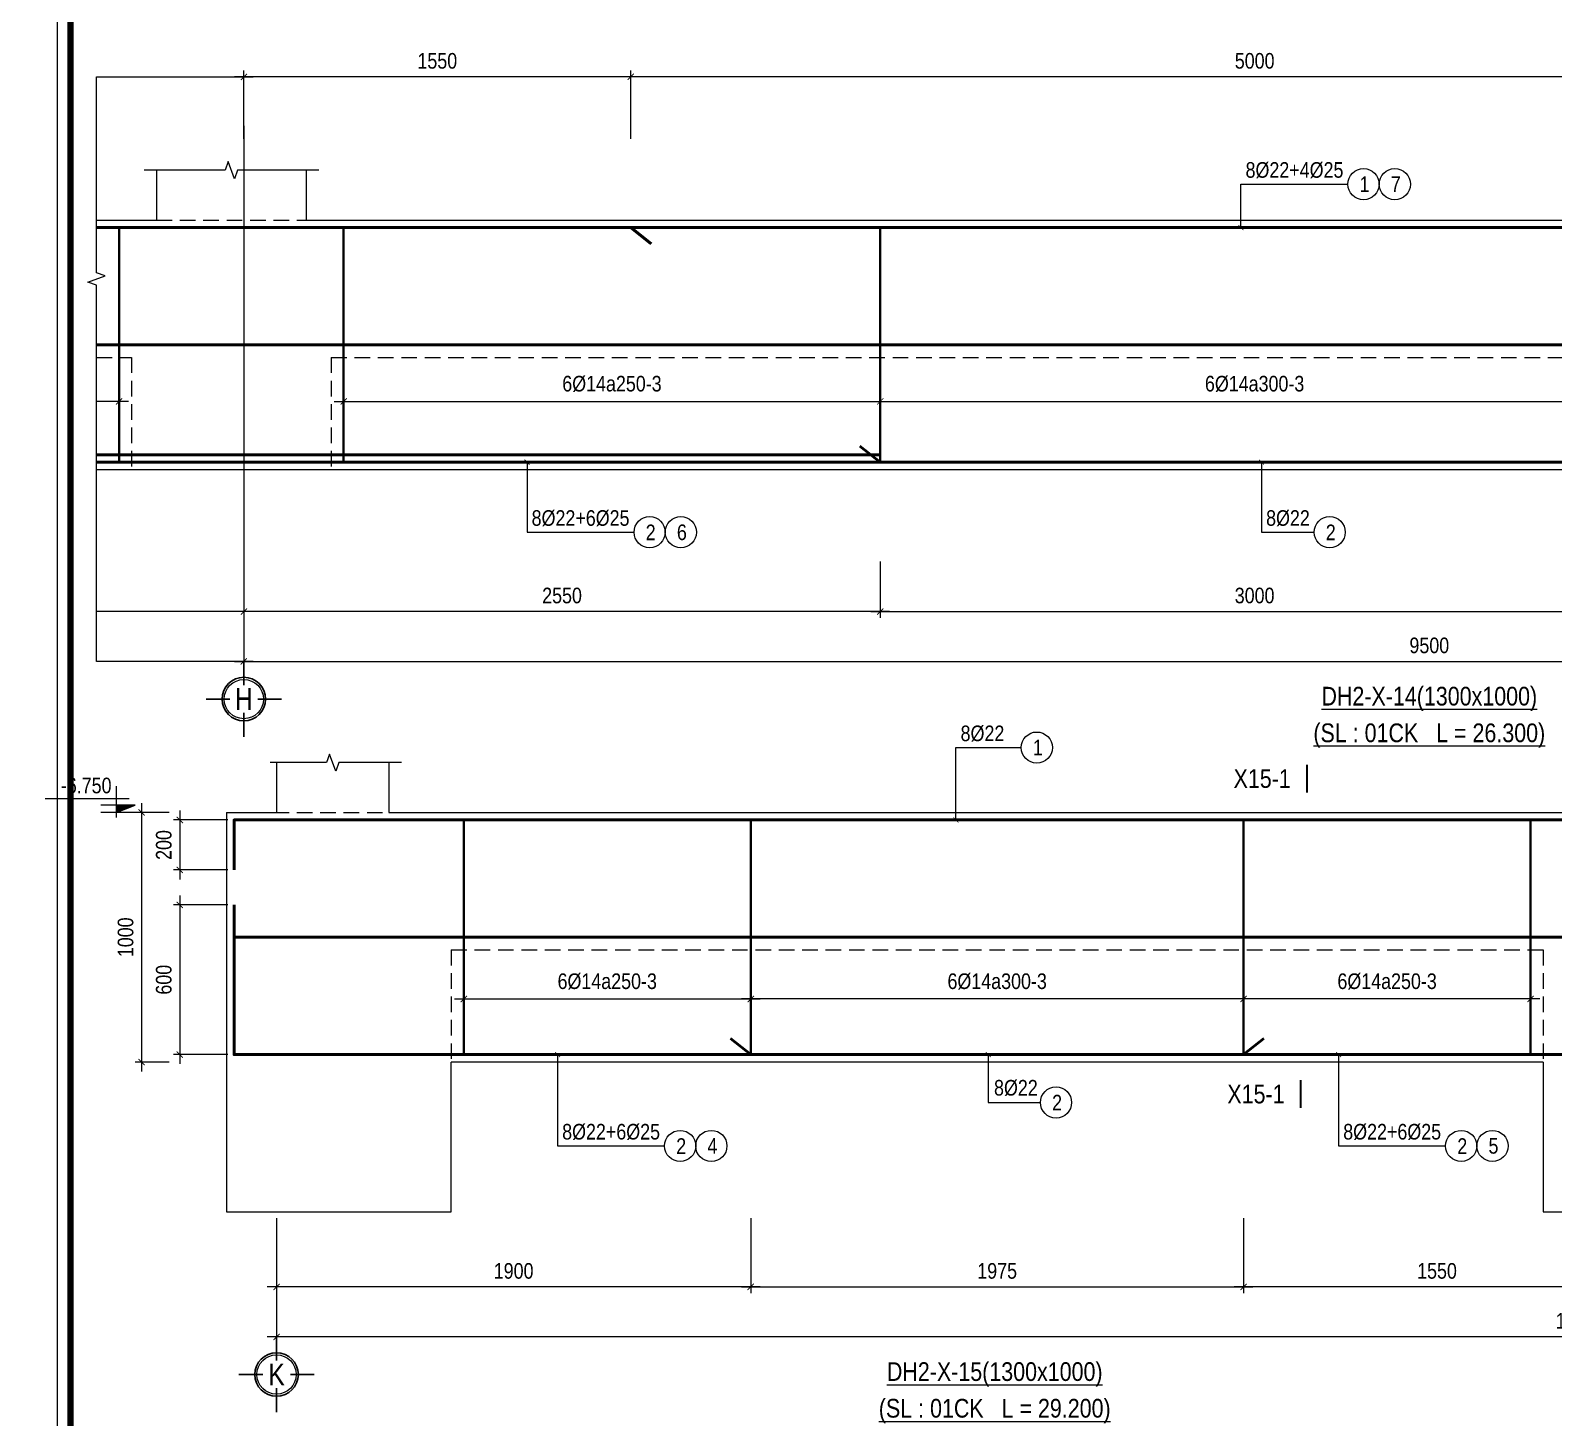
# Model space of a CAD drawing. Header units: millimetres. Extents: x 3014920 to 3563667, y -1638653 to -1356471.
# Drawn here: x 3193301 to 3199404, y -1594875 to -1589317 of the extents above; entities that cross this region are included whole.
import ezdxf
from ezdxf.enums import TextEntityAlignment as Align
from ezdxf.xclip import XClip

# ---------------------------------------------------------------- set-up
doc = ezdxf.new("R2010")
doc.units = ezdxf.units.MM
doc.header["$MEASUREMENT"] = 0
doc.header["$XCLIPFRAME"] = 0
doc.header["$PDMODE"] = 2
for name, pattern in [('6 TANG DIEN HINH 14-15$0$ACAD_ISO10W100', [18, 12, -3, 0, -3]), ('ACAD_ISO04W100', [30, 24, -3, 0, -3]), ('HIDDEN', [0.375, 0.25, -0.125])]:
    doc.linetypes.add(name, pattern=pattern)
doc.layers.get('0').update_dxf_attribs({"lineweight": 9})
doc.layers.get('Defpoints').update_dxf_attribs({"color": 10, "lineweight": 0})
for name, color, linetype, lineweight in [('2', 2, 'Continuous', 20), ('CDAI', 21, 'Continuous', 40), ('CTHEP', 50, 'Continuous', 50), ('DBAO', 90, 'Continuous', 13), ('DGIONG', 130, 'Continuous', 13), ('HATCH', 154, 'Continuous', 9), ('KTH', 154, 'Continuous', 9), ('Net khuat', 8, 'HIDDEN', 13), ('TEXT', 7, 'Continuous', 15), ('TRUC', 251, 'ACAD_ISO04W100', 9)]:
    doc.layers.add(name, color=color, linetype=linetype, lineweight=lineweight)
doc.layers.add('8', color=8, linetype='Continuous')
doc.styles.add('HELVECONDENSE', font='VHELVCN_0.TTF')
doc.styles.add('Star-HelCon', font='VHELVCN_0.TTF')
doc.styles.add('TTP-HelCon', font='VHELVCN_0.TTF')
doc.styles.add('VNI-HELVE-CONDENSE', font='VHELVCN_0.TTF')
doc.dimstyles.new('kc-25', dxfattribs={"dimtxt": 62.5, "dimasz": 20, "dimexe": 20, "dimexo": 50, "dimgap": 25, "dimtad": 3, "dimdec": 0, "dimzin": 0, "dimdsep": 46, "dimtxsty": 'VNI-HELVE-CONDENSE', "dimblk": 'DIM', "dimcen": 2.5, "dimclrd": 256, "dimclre": 154, "dimclrt": 7, "dimaunit": 1, "dimadec": 0, "dimazin": 0, "dimtfac": 1, "dimtdec": 0, "dimtix": 1, "dimtmove": 0, "dimatfit": 3, "dimldrblk": 'DOT', "dimfxl": 1, "dimtolj": 1, "dimtzin": 0, "dimarcsym": 0})
doc.dimstyles.new('TTP-25', dxfattribs={"dimscale": 25, "dimtxt": 2.5, "dimasz": 1, "dimexe": 1, "dimexo": 1, "dimgap": 0.09, "dimtad": 0, "dimdec": 4, "dimrnd": 1, "dimzin": 9, "dimdsep": 46, "dimtxsty": 'TTP-HelCon', "dimblk": 'ARCHTICK', "dimcen": 0.09, "dimdle": 1.5, "dimclrd": 256, "dimclre": 256, "dimclrt": 7, "dimadec": 0, "dimazin": 0, "dimtfac": 1, "dimtdec": 4, "dimtmove": 0, "dimatfit": 3, "dimldrblk": 'ARCHTICK', "dimfxl": 1, "dimtvp": 1, "dimtolj": 1, "dimtzin": 0, "dimarcsym": 0})

# ---------------------------------------------------------------- blocks, each defined once
blk = doc.blocks.new('dau truc')
blk.add_circle((0, 0), 180)
at = {"layer": '8'}
for p, q in [((0, 127), (0, 345)), ((-127, 0), (-345, 0)), ((0, -345), (0, -127)), ((345, 0), (127, 0))]:
    blk.add_line(p, q, dxfattribs=at)
blk.add_circle((0, 0), 200, dxfattribs=at)
at = {"layer": 'TEXT', "style": 'HELVECONDENSE'}
blk.add_attdef('A', text='', height=233, dxfattribs=at).set_placement((0, 0), align=Align.MIDDLE)
blk = doc.blocks.new('_ArchTick')
at = {"color": 0, "linetype": 'ByBlock', "const_width": 0.15}
blk.add_lwpolyline([(-0.5, -0.5), (0.5, 0.5)], dxfattribs=at)
blk = doc.blocks.new('*D892')
at = {"layer": 'Defpoints', "color": 0, "transparency": 16777216}
for p in [(6875, -1170.2), (9725, -1170.2), (6875, -1395.2)]:
    blk.add_point(p, dxfattribs=at)
at = {"layer": 'KTH', "lineweight": -2, "transparency": 16777216}
for p, q in [((6875, -1195.2), (6875, -1420.2)), ((9725, -1195.2), (9725, -1420.2)), ((9762.5, -1395.2), (6837.5, -1395.2))]:
    blk.add_line(p, q, dxfattribs=at)
at = {"layer": 'KTH', "lineweight": -2, "transparency": 16777216, "xscale": 25, "yscale": 25, "zscale": 25, "rotation": 180}
blk.add_blockref('_ArchTick', (6875, -1395.2), dxfattribs=at)
at = {"layer": 'KTH', "lineweight": -2, "transparency": 16777216, "xscale": 25, "yscale": 25, "zscale": 25}
blk.add_blockref('_ArchTick', (9725, -1395.2), dxfattribs=at)
at = {"layer": 'KTH', "color": 7, "transparency": 16777216, "insert": (8300, -1331.4), "char_height": 62.5, "attachment_point": 5, "style": 'TTP-HelCon'}
blk.add_mtext('\\A1;2850', dxfattribs=at)
blk = doc.blocks.new('*D893')
at = {"layer": 'Defpoints', "color": 0, "transparency": 16777216}
for p in [(6875, -376.8), (9225, -376.8), (6875, -553.3)]:
    blk.add_point(p, dxfattribs=at)
at = {"layer": 'KTH', "lineweight": -2, "transparency": 16777216}
for p, q in [((6875, -401.8), (6875, -578.3)), ((9225, -401.8), (9225, -578.3)), ((9262.5, -553.3), (6837.5, -553.3))]:
    blk.add_line(p, q, dxfattribs=at)
at = {"layer": 'KTH', "lineweight": -2, "transparency": 16777216, "xscale": 25, "yscale": 25, "zscale": 25, "rotation": 180}
blk.add_blockref('_ArchTick', (6875, -553.3), dxfattribs=at)
at = {"layer": 'KTH', "lineweight": -2, "transparency": 16777216, "xscale": 25, "yscale": 25, "zscale": 25}
blk.add_blockref('_ArchTick', (9225, -553.3), dxfattribs=at)
at = {"layer": 'KTH', "color": 7, "transparency": 16777216, "insert": (8050, -483.3), "char_height": 62.5, "attachment_point": 5, "style": 'TTP-HelCon'}
blk.add_mtext('\\A1;6Þ14a250-3', dxfattribs=at)
blk = doc.blocks.new('*D894')
at = {"layer": 'Defpoints', "color": 0, "transparency": 16777216}
for p in [(12275, -376.8), (15275, -376.8), (15275, -553.3)]:
    blk.add_point(p, dxfattribs=at)
at = {"layer": 'KTH', "lineweight": -2, "transparency": 16777216}
for p, q in [((12275, -401.8), (12275, -578.3)), ((15275, -401.8), (15275, -578.3)), ((12237.5, -553.3), (15312.5, -553.3))]:
    blk.add_line(p, q, dxfattribs=at)
at = {"layer": 'KTH', "lineweight": -2, "transparency": 16777216, "xscale": 25, "yscale": 25, "zscale": 25, "rotation": 180}
blk.add_blockref('_ArchTick', (12275, -553.3), dxfattribs=at)
at = {"layer": 'KTH', "lineweight": -2, "transparency": 16777216, "xscale": 25, "yscale": 25, "zscale": 25}
blk.add_blockref('_ArchTick', (15275, -553.3), dxfattribs=at)
at = {"layer": 'KTH', "color": 7, "transparency": 16777216, "insert": (13775, -483.3), "char_height": 62.5, "attachment_point": 5, "style": 'TTP-HelCon'}
blk.add_mtext('\\A1;6Þ14a300-3', dxfattribs=at)
blk = doc.blocks.new('*D895')
at = {"layer": 'Defpoints', "color": 0, "transparency": 16777216}
for p in [(10125, -376.8), (12275, -376.8), (12275, -553.3)]:
    blk.add_point(p, dxfattribs=at)
at = {"layer": 'KTH', "lineweight": -2, "transparency": 16777216}
for p, q in [((10125, -401.8), (10125, -578.3)), ((12275, -401.8), (12275, -578.3)), ((10087.5, -553.3), (12312.5, -553.3))]:
    blk.add_line(p, q, dxfattribs=at)
at = {"layer": 'KTH', "lineweight": -2, "transparency": 16777216, "xscale": 25, "yscale": 25, "zscale": 25, "rotation": 180}
blk.add_blockref('_ArchTick', (10125, -553.3), dxfattribs=at)
at = {"layer": 'KTH', "lineweight": -2, "transparency": 16777216, "xscale": 25, "yscale": 25, "zscale": 25}
blk.add_blockref('_ArchTick', (12275, -553.3), dxfattribs=at)
at = {"layer": 'KTH', "color": 7, "transparency": 16777216, "insert": (11200, -483.3), "char_height": 62.5, "attachment_point": 5, "style": 'TTP-HelCon'}
blk.add_mtext('\\A1;6Þ14a250-3', dxfattribs=at)
blk = doc.blocks.new('*D896')
at = {"layer": 'Defpoints', "color": 0, "transparency": 16777216}
for p in [(11275.5, 747.2), (11275.5, 473.2), (16275, 473.2)]:
    blk.add_point(p, dxfattribs=at)
at = {"layer": 'KTH', "lineweight": -2, "transparency": 16777216}
for p, q in [((16312.5, 747.2), (11238, 747.2)), ((11275.5, 498.2), (11275.5, 772.2)), ((16275, 498.2), (16275, 772.2))]:
    blk.add_line(p, q, dxfattribs=at)
at = {"layer": 'KTH', "lineweight": -2, "transparency": 16777216, "xscale": 25, "yscale": 25, "zscale": 25, "rotation": 180}
blk.add_blockref('_ArchTick', (11275.5, 747.2), dxfattribs=at)
at = {"layer": 'KTH', "lineweight": -2, "transparency": 16777216, "xscale": 25, "yscale": 25, "zscale": 25}
blk.add_blockref('_ArchTick', (16275, 747.2), dxfattribs=at)
at = {"layer": 'KTH', "color": 7, "transparency": 16777216, "insert": (13775.2, 811), "char_height": 62.5, "attachment_point": 5, "style": 'TTP-HelCon'}
blk.add_mtext('\\A1;5000', dxfattribs=at)
blk = doc.blocks.new('*D897')
at = {"layer": 'Defpoints', "color": 0, "transparency": 16777216}
for p in [(9725, 747.2), (9725, 473.2), (11275.5, 473.2)]:
    blk.add_point(p, dxfattribs=at)
at = {"layer": 'KTH', "lineweight": -2, "transparency": 16777216}
for p, q in [((11313, 747.2), (9687.5, 747.2)), ((9725, 498.2), (9725, 772.2)), ((11275.5, 498.2), (11275.5, 772.2))]:
    blk.add_line(p, q, dxfattribs=at)
at = {"layer": 'KTH', "lineweight": -2, "transparency": 16777216, "xscale": 25, "yscale": 25, "zscale": 25, "rotation": 180}
blk.add_blockref('_ArchTick', (9725, 747.2), dxfattribs=at)
at = {"layer": 'KTH', "lineweight": -2, "transparency": 16777216, "xscale": 25, "yscale": 25, "zscale": 25}
blk.add_blockref('_ArchTick', (11275.5, 747.2), dxfattribs=at)
at = {"layer": 'KTH', "color": 7, "transparency": 16777216, "insert": (10500.2, 811), "char_height": 62.5, "attachment_point": 5, "style": 'TTP-HelCon'}
blk.add_mtext('\\A1;1550', dxfattribs=at)
blk = doc.blocks.new('*D898')
at = {"layer": 'Defpoints', "color": 0, "transparency": 16777216}
for p in [(12275, -1170.2), (15275, -1170.2), (15275, -1395.2)]:
    blk.add_point(p, dxfattribs=at)
at = {"layer": 'KTH', "lineweight": -2, "transparency": 16777216}
for p, q in [((12275, -1195.2), (12275, -1420.2)), ((15275, -1195.2), (15275, -1420.2)), ((12237.5, -1395.2), (15312.5, -1395.2))]:
    blk.add_line(p, q, dxfattribs=at)
at = {"layer": 'KTH', "lineweight": -2, "transparency": 16777216, "xscale": 25, "yscale": 25, "zscale": 25, "rotation": 180}
blk.add_blockref('_ArchTick', (12275, -1395.2), dxfattribs=at)
at = {"layer": 'KTH', "lineweight": -2, "transparency": 16777216, "xscale": 25, "yscale": 25, "zscale": 25}
blk.add_blockref('_ArchTick', (15275, -1395.2), dxfattribs=at)
at = {"layer": 'KTH', "color": 7, "transparency": 16777216, "insert": (13775, -1331.4), "char_height": 62.5, "attachment_point": 5, "style": 'TTP-HelCon'}
blk.add_mtext('\\A1;3000', dxfattribs=at)
blk = doc.blocks.new('*D899')
at = {"layer": 'Defpoints', "color": 0, "transparency": 16777216}
for p in [(9725, -1170.2), (12275, -1170.2), (9725, -1395.2)]:
    blk.add_point(p, dxfattribs=at)
at = {"layer": 'KTH', "lineweight": -2, "transparency": 16777216}
for p, q in [((9725, -1195.2), (9725, -1420.2)), ((12275, -1195.2), (12275, -1420.2)), ((12312.5, -1395.2), (9687.5, -1395.2))]:
    blk.add_line(p, q, dxfattribs=at)
at = {"layer": 'KTH', "lineweight": -2, "transparency": 16777216, "xscale": 25, "yscale": 25, "zscale": 25, "rotation": 180}
blk.add_blockref('_ArchTick', (9725, -1395.2), dxfattribs=at)
at = {"layer": 'KTH', "lineweight": -2, "transparency": 16777216, "xscale": 25, "yscale": 25, "zscale": 25}
blk.add_blockref('_ArchTick', (12275, -1395.2), dxfattribs=at)
at = {"layer": 'KTH', "color": 7, "transparency": 16777216, "insert": (11000, -1331.4), "char_height": 62.5, "attachment_point": 5, "style": 'TTP-HelCon'}
blk.add_mtext('\\A1;2550', dxfattribs=at)
blk = doc.blocks.new('*D902')
at = {"layer": 'Defpoints', "color": 0, "transparency": 16777216}
for p in [(9725, 747.2), (7875, 473.2), (9725, 473.2)]:
    blk.add_point(p, dxfattribs=at)
at = {"layer": 'KTH', "lineweight": -2, "transparency": 16777216}
for p, q in [((7837.5, 747.2), (9762.5, 747.2)), ((7875, 498.2), (7875, 772.2)), ((9725, 498.2), (9725, 772.2))]:
    blk.add_line(p, q, dxfattribs=at)
at = {"layer": 'KTH', "lineweight": -2, "transparency": 16777216, "xscale": 25, "yscale": 25, "zscale": 25, "rotation": 180}
blk.add_blockref('_ArchTick', (7875, 747.2), dxfattribs=at)
at = {"layer": 'KTH', "lineweight": -2, "transparency": 16777216, "xscale": 25, "yscale": 25, "zscale": 25}
blk.add_blockref('_ArchTick', (9725, 747.2), dxfattribs=at)
at = {"layer": 'KTH', "color": 7, "transparency": 16777216, "insert": (8800, 811), "char_height": 62.5, "attachment_point": 5, "style": 'TTP-HelCon'}
blk.add_mtext('\\A1;1850', dxfattribs=at)
blk = doc.blocks.new('DIM')
h = blk.add_hatch(color=1)
h.paths.add_polyline_path([(0.49, 0.29, 1), (0.29, 0.49), (-0.19, 0), (0.19, 0)])
h.paths.add_polyline_path([(0.19, 0), (-0.19, 0), (-0.49, -0.29, 1), (-0.29, -0.49)])
at = {"color": 9}
for p, q in [((-0.19, 0), (-1.5, 0)), ((0.19, 0), (1.5, 0))]:
    blk.add_line(p, q, dxfattribs=at)
at = {"color": 1}
for p, q in [((-0.49, -0.29), (0.29, 0.49)), ((-0.29, -0.49), (0.49, 0.29)), ((-0.19, 0), (0.19, 0))]:
    blk.add_line(p, q, dxfattribs=at)
blk.add_arc((-0.39, -0.39), 0.138, 135, 315, dxfattribs=at)
blk = doc.blocks.new('*D903')
at = {"layer": 'Defpoints', "color": 0, "transparency": 16777216}
for p in [(9725, -1170.2), (3225, -1395.2), (3225, -1595.2)]:
    blk.add_point(p, dxfattribs=at)
at = {"layer": 'KTH', "lineweight": -2, "transparency": 16777216}
for p, q in [((9725, -1195.2), (9725, -1620.2)), ((3225, -1420.2), (3225, -1620.2)), ((9762.5, -1595.2), (3187.5, -1595.2))]:
    blk.add_line(p, q, dxfattribs=at)
at = {"layer": 'KTH', "lineweight": -2, "transparency": 16777216, "xscale": 25, "yscale": 25, "zscale": 25, "rotation": 180}
blk.add_blockref('_ArchTick', (3225, -1595.2), dxfattribs=at)
at = {"layer": 'KTH', "lineweight": -2, "transparency": 16777216, "xscale": 25, "yscale": 25, "zscale": 25}
blk.add_blockref('_ArchTick', (9725, -1595.2), dxfattribs=at)
at = {"layer": 'KTH', "color": 7, "transparency": 16777216, "insert": (6475, -1531.3), "char_height": 62.5, "attachment_point": 5, "style": 'TTP-HelCon'}
blk.add_mtext('\\A1;6500', dxfattribs=at)
blk = doc.blocks.new('*D904')
at = {"layer": 'Defpoints', "color": 0, "transparency": 16777216}
for p in [(9725, -1170.2), (19225, -1170.2), (19225, -1595.2)]:
    blk.add_point(p, dxfattribs=at)
at = {"layer": 'KTH', "lineweight": -2, "transparency": 16777216}
for p, q in [((9725, -1195.2), (9725, -1620.2)), ((19225, -1195.2), (19225, -1620.2)), ((9687.5, -1595.2), (19262.5, -1595.2))]:
    blk.add_line(p, q, dxfattribs=at)
at = {"layer": 'KTH', "lineweight": -2, "transparency": 16777216, "xscale": 25, "yscale": 25, "zscale": 25, "rotation": 180}
blk.add_blockref('_ArchTick', (9725, -1595.2), dxfattribs=at)
at = {"layer": 'KTH', "lineweight": -2, "transparency": 16777216, "xscale": 25, "yscale": 25, "zscale": 25}
blk.add_blockref('_ArchTick', (19225, -1595.2), dxfattribs=at)
at = {"layer": 'KTH', "color": 7, "transparency": 16777216, "insert": (14475, -1531.3), "char_height": 62.5, "attachment_point": 5, "style": 'TTP-HelCon'}
blk.add_mtext('\\A1;9500', dxfattribs=at)
blk = doc.blocks.new('*D911')
at = {"layer": 'Defpoints', "color": 0, "transparency": 16777216}
for p in [(7424.4, -1600), (17874.4, -1600), (7424.4, -2101)]:
    blk.add_point(p, dxfattribs=at)
at = {"layer": 'KTH', "lineweight": -2, "transparency": 16777216}
for p, q in [((7424.4, -1625), (7424.4, -2126)), ((17874.4, -1625), (17874.4, -2126)), ((17911.9, -2101), (7386.9, -2101))]:
    blk.add_line(p, q, dxfattribs=at)
at = {"layer": 'KTH', "lineweight": -2, "transparency": 16777216, "xscale": 25, "yscale": 25, "zscale": 25, "rotation": 180}
blk.add_blockref('_ArchTick', (7424.4, -2101), dxfattribs=at)
at = {"layer": 'KTH', "lineweight": -2, "transparency": 16777216, "xscale": 25, "yscale": 25, "zscale": 25}
blk.add_blockref('_ArchTick', (17874.4, -2101), dxfattribs=at)
at = {"layer": 'KTH', "color": 7, "transparency": 16777216, "insert": (12649.4, -2037.2), "char_height": 62.5, "attachment_point": 5, "style": 'TTP-HelCon'}
blk.add_mtext('\\A1;10450', dxfattribs=at)
blk = doc.blocks.new('*D915')
at = {"layer": 'Defpoints', "color": 0, "transparency": 16777216}
for p in [(7019.5, 0), (6883.5, -1000), (7019.5, -1000)]:
    blk.add_point(p, dxfattribs=at)
at = {"layer": 'KTH', "lineweight": -2, "transparency": 16777216}
for p, q in [((6883.5, 37.5), (6883.5, -1037.5)), ((6994.5, 0), (6858.5, 0)), ((6994.5, -1000), (6858.5, -1000))]:
    blk.add_line(p, q, dxfattribs=at)
at = {"layer": 'KTH', "lineweight": -2, "transparency": 16777216, "xscale": 25, "yscale": 25, "zscale": 25}
for p, rotation in [((6883.5, 0), 90), ((6883.5, -1000), 270)]:
    blk.add_blockref('_ArchTick', p, dxfattribs=dict(at, rotation=rotation))
at = {"layer": 'KTH', "color": 7, "transparency": 16777216, "insert": (6819.7, -500), "char_height": 62.5, "attachment_point": 5, "rotation": 90, "style": 'TTP-HelCon'}
blk.add_mtext('\\A1;1000', dxfattribs=at)
blk = doc.blocks.new('CODE')
at = {"layer": 'DBAO'}
for p, q in [((-62.5, -20), (-62.5, 105)), ((-62.5, 0), (-137.5, 30)), ((-137.5, 30), (0, 30)), ((-137.5, 0), (0, 0)), ((-112.5, 55), (223.6, 55))]:
    blk.add_line(p, q, dxfattribs=at)
at = {"layer": 'HATCH', "color": 1}
blk.add_solid([(-62.5, 0), (-137.5, 30), (-62.5, 30)], dxfattribs=at)
blk = doc.blocks.new('MC')
at = {"layer": 'CTHEP', "const_width": 10, "elevation": 0}
blk.add_lwpolyline([(36.4, 150), (36.4, 0)], dxfattribs=at)
at = {"layer": 'TEXT', "style": 'TTP-HelCon'}
blk.add_attdef('A', text='', height=100, dxfattribs=at).set_placement((-50, 25.5), align=Align.RIGHT)
blk = doc.blocks.new('*D930')
at = {"layer": 'Defpoints', "color": 0, "transparency": 16777216}
for p in [(11299.2, -1600), (12849.2, -1600), (11299.2, -1901)]:
    blk.add_point(p, dxfattribs=at)
at = {"layer": 'KTH', "lineweight": -2, "transparency": 16777216}
for p, q in [((11299.2, -1625), (11299.2, -1926)), ((12849.2, -1625), (12849.2, -1926)), ((12886.7, -1901), (11261.7, -1901))]:
    blk.add_line(p, q, dxfattribs=at)
at = {"layer": 'KTH', "lineweight": -2, "transparency": 16777216, "xscale": 25, "yscale": 25, "zscale": 25, "rotation": 180}
blk.add_blockref('_ArchTick', (11299.2, -1901), dxfattribs=at)
at = {"layer": 'KTH', "lineweight": -2, "transparency": 16777216, "xscale": 25, "yscale": 25, "zscale": 25}
blk.add_blockref('_ArchTick', (12849.2, -1901), dxfattribs=at)
at = {"layer": 'KTH', "color": 7, "transparency": 16777216, "insert": (12074.2, -1837.2), "char_height": 62.5, "attachment_point": 5, "style": 'TTP-HelCon'}
blk.add_mtext('\\A1;1550', dxfattribs=at)
blk = doc.blocks.new('*D931')
at = {"layer": 'Defpoints', "color": 0, "transparency": 16777216}
for p in [(11299.2, -550), (12449.2, -550), (11299.2, -747.1)]:
    blk.add_point(p, dxfattribs=at)
at = {"layer": 'KTH', "lineweight": -2, "transparency": 16777216}
for p, q in [((11299.2, -575), (11299.2, -772.1)), ((12449.2, -575), (12449.2, -772.1)), ((12486.7, -747.1), (11261.7, -747.1))]:
    blk.add_line(p, q, dxfattribs=at)
at = {"layer": 'KTH', "lineweight": -2, "transparency": 16777216, "xscale": 25, "yscale": 25, "zscale": 25, "rotation": 180}
blk.add_blockref('_ArchTick', (11299.2, -747.1), dxfattribs=at)
at = {"layer": 'KTH', "lineweight": -2, "transparency": 16777216, "xscale": 25, "yscale": 25, "zscale": 25}
blk.add_blockref('_ArchTick', (12449.2, -747.1), dxfattribs=at)
at = {"layer": 'KTH', "color": 7, "transparency": 16777216, "insert": (11874.2, -677.2), "char_height": 62.5, "attachment_point": 5, "style": 'TTP-HelCon'}
blk.add_mtext('\\A1;6Þ14a250-3', dxfattribs=at)
blk = doc.blocks.new('*D940')
at = {"layer": 'Defpoints', "color": 0, "transparency": 16777216}
for p in [(7424.4, -1600), (9324.4, -1600), (7424.4, -1901)]:
    blk.add_point(p, dxfattribs=at)
at = {"layer": 'KTH', "lineweight": -2, "transparency": 16777216}
for p, q in [((7424.4, -1625), (7424.4, -1926)), ((9324.4, -1625), (9324.4, -1926)), ((9361.9, -1901), (7386.9, -1901))]:
    blk.add_line(p, q, dxfattribs=at)
at = {"layer": 'KTH', "lineweight": -2, "transparency": 16777216, "xscale": 25, "yscale": 25, "zscale": 25, "rotation": 180}
blk.add_blockref('_ArchTick', (7424.4, -1901), dxfattribs=at)
at = {"layer": 'KTH', "lineweight": -2, "transparency": 16777216, "xscale": 25, "yscale": 25, "zscale": 25}
blk.add_blockref('_ArchTick', (9324.4, -1901), dxfattribs=at)
at = {"layer": 'KTH', "color": 7, "transparency": 16777216, "insert": (8374.4, -1837.2), "char_height": 62.5, "attachment_point": 5, "style": 'TTP-HelCon'}
blk.add_mtext('\\A1;1900', dxfattribs=at)
blk = doc.blocks.new('*D941')
at = {"layer": 'Defpoints', "color": 0, "transparency": 16777216}
for p in [(9324.4, -1600), (11299.2, -1600), (11299.2, -1901)]:
    blk.add_point(p, dxfattribs=at)
at = {"layer": 'KTH', "lineweight": -2, "transparency": 16777216}
for p, q in [((9324.4, -1625), (9324.4, -1926)), ((11299.2, -1625), (11299.2, -1926)), ((9286.9, -1901), (11336.7, -1901))]:
    blk.add_line(p, q, dxfattribs=at)
at = {"layer": 'KTH', "lineweight": -2, "transparency": 16777216, "xscale": 25, "yscale": 25, "zscale": 25, "rotation": 180}
blk.add_blockref('_ArchTick', (9324.4, -1901), dxfattribs=at)
at = {"layer": 'KTH', "lineweight": -2, "transparency": 16777216, "xscale": 25, "yscale": 25, "zscale": 25}
blk.add_blockref('_ArchTick', (11299.2, -1901), dxfattribs=at)
at = {"layer": 'KTH', "color": 7, "transparency": 16777216, "insert": (10311.8, -1837.2), "char_height": 62.5, "attachment_point": 5, "style": 'TTP-HelCon'}
blk.add_mtext('\\A1;1975', dxfattribs=at)
blk = doc.blocks.new('*D942')
at = {"layer": 'Defpoints', "color": 0, "transparency": 16777216}
for p in [(8174.4, -550), (9324.4, -550), (9324.4, -747.1)]:
    blk.add_point(p, dxfattribs=at)
at = {"layer": 'KTH', "lineweight": -2, "transparency": 16777216}
for p, q in [((8174.4, -575), (8174.4, -772.1)), ((9324.4, -575), (9324.4, -772.1)), ((8136.9, -747.1), (9361.9, -747.1))]:
    blk.add_line(p, q, dxfattribs=at)
at = {"layer": 'KTH', "lineweight": -2, "transparency": 16777216, "xscale": 25, "yscale": 25, "zscale": 25, "rotation": 180}
blk.add_blockref('_ArchTick', (8174.4, -747.1), dxfattribs=at)
at = {"layer": 'KTH', "lineweight": -2, "transparency": 16777216, "xscale": 25, "yscale": 25, "zscale": 25}
blk.add_blockref('_ArchTick', (9324.4, -747.1), dxfattribs=at)
at = {"layer": 'KTH', "color": 7, "transparency": 16777216, "insert": (8749.4, -677.2), "char_height": 62.5, "attachment_point": 5, "style": 'TTP-HelCon'}
blk.add_mtext('\\A1;6Þ14a250-3', dxfattribs=at)
blk = doc.blocks.new('*D943')
at = {"layer": 'Defpoints', "color": 0, "transparency": 16777216}
for p in [(9324.4, -550), (11299.2, -550), (9324.4, -747.1)]:
    blk.add_point(p, dxfattribs=at)
at = {"layer": 'KTH', "lineweight": -2, "transparency": 16777216}
for p, q in [((9324.4, -575), (9324.4, -772.1)), ((11299.2, -575), (11299.2, -772.1)), ((11336.7, -747.1), (9286.9, -747.1))]:
    blk.add_line(p, q, dxfattribs=at)
at = {"layer": 'KTH', "lineweight": -2, "transparency": 16777216, "xscale": 25, "yscale": 25, "zscale": 25, "rotation": 180}
blk.add_blockref('_ArchTick', (9324.4, -747.1), dxfattribs=at)
at = {"layer": 'KTH', "lineweight": -2, "transparency": 16777216, "xscale": 25, "yscale": 25, "zscale": 25}
blk.add_blockref('_ArchTick', (11299.2, -747.1), dxfattribs=at)
at = {"layer": 'KTH', "color": 7, "transparency": 16777216, "insert": (10311.8, -677.2), "char_height": 62.5, "attachment_point": 5, "style": 'TTP-HelCon'}
blk.add_mtext('\\A1;6Þ14a300-3', dxfattribs=at)
blk = doc.blocks.new('*D905')
at = {"layer": 'Defpoints', "color": 0, "transparency": 16777216}
for p in [(7254.4, -30), (7036.7, -230.3), (7254.4, -230.3)]:
    blk.add_point(p, dxfattribs=at)
at = {"layer": 'KTH', "lineweight": -2, "transparency": 16777216}
for p, q in [((7036.7, 7.5), (7036.7, -267.8)), ((7229.4, -30), (7011.7, -30)), ((7229.4, -230.3), (7011.7, -230.3))]:
    blk.add_line(p, q, dxfattribs=at)
at = {"layer": 'KTH', "lineweight": -2, "transparency": 16777216, "xscale": 25, "yscale": 25, "zscale": 25}
for p, rotation in [((7036.7, -30), 90), ((7036.7, -230.3), 270)]:
    blk.add_blockref('_ArchTick', p, dxfattribs=dict(at, rotation=rotation))
at = {"layer": 'KTH', "color": 7, "transparency": 16777216, "insert": (6972.8, -130.2), "char_height": 62.5, "attachment_point": 5, "rotation": 90, "style": 'TTP-HelCon'}
blk.add_mtext('\\A1;200', dxfattribs=at)
blk = doc.blocks.new('*D906')
at = {"layer": 'Defpoints', "color": 0, "transparency": 16777216}
for p in [(7254.4, -370.1), (7036.7, -970), (7254.4, -970)]:
    blk.add_point(p, dxfattribs=at)
at = {"layer": 'KTH', "lineweight": -2, "transparency": 16777216}
for p, q in [((7036.7, -332.6), (7036.7, -1007.5)), ((7229.4, -370.1), (7011.7, -370.1)), ((7229.4, -970), (7011.7, -970))]:
    blk.add_line(p, q, dxfattribs=at)
at = {"layer": 'KTH', "lineweight": -2, "transparency": 16777216, "xscale": 25, "yscale": 25, "zscale": 25}
for p, rotation in [((7036.7, -370.1), 90), ((7036.7, -970), 270)]:
    blk.add_blockref('_ArchTick', p, dxfattribs=dict(at, rotation=rotation))
at = {"layer": 'KTH', "color": 7, "transparency": 16777216, "insert": (6972.8, -670.1), "char_height": 62.5, "attachment_point": 5, "rotation": 90, "style": 'TTP-HelCon'}
blk.add_mtext('\\A1;600', dxfattribs=at)
blk = doc.blocks.new('*D1131')
at = {"layer": 'Defpoints', "color": 0, "transparency": 16777216}
for p in [(11160.4, -254.6), (23410.4, -254.6), (11160.4, -755.6)]:
    blk.add_point(p, dxfattribs=at)
at = {"layer": 'KTH', "lineweight": -2, "transparency": 16777216}
for p, q in [((11160.4, -279.6), (11160.4, -780.6)), ((23410.4, -279.6), (23410.4, -780.6)), ((23447.9, -755.6), (11122.9, -755.6))]:
    blk.add_line(p, q, dxfattribs=at)
at = {"layer": 'KTH', "lineweight": -2, "transparency": 16777216, "xscale": 25, "yscale": 25, "zscale": 25, "rotation": 180}
blk.add_blockref('_ArchTick', (11160.4, -755.6), dxfattribs=at)
at = {"layer": 'KTH', "lineweight": -2, "transparency": 16777216, "xscale": 25, "yscale": 25, "zscale": 25}
blk.add_blockref('_ArchTick', (23410.4, -755.6), dxfattribs=at)
at = {"layer": 'KTH', "color": 7, "transparency": 16777216, "insert": (17285.4, -691.8), "char_height": 62.5, "attachment_point": 5, "style": 'TTP-HelCon'}
blk.add_mtext('\\A1;12250', dxfattribs=at)
blk = doc.blocks.new('CHG_XX_Khung ten')
blk.add_lwpolyline([(15, 579), (826, 579), (826, 15), (15, 15)], close=True)
at = {"color": 4, "linetype": 'Continuous', "const_width": 1}
blk.add_lwpolyline([(17, 577), (824, 577), (824, 17), (17, 17)], close=True, dxfattribs=at)
blk = doc.blocks.new('2X-14')
at = {"layer": 'CDAI'}
for points in [[(9225.00001, 143.17016), (9225.00001, -796.82984)], [(10124.99998, 143.1528), (10124.99998, -796.8472)], [(12274.99998, 143.1528), (12274.99998, -796.8472)]]:
    blk.add_lwpolyline(points, dxfattribs=at)
at = {"layer": 'CTHEP'}
for p, q in [((-245.00002, 143.17017), (18325.00164, 143.17017)), ((11356.9023, 78.64467), (11275.47641, 143.17016)), ((18149.5434, -326.82983), (24.99248, -326.82983)), ((12193.57408, -732.30433), (12274.99998, -796.82983))]:
    blk.add_line(p, q, dxfattribs=at)
for points in [[(6875.00001, -766.82983), (12274.99998, -766.82983)], [(-245.00002, -796.82983), (18375.00002, -796.82983)]]:
    blk.add_lwpolyline(points, dxfattribs=at)
at = {"layer": 'DBAO', "linetype": 'Continuous'}
for p, q in [((9375.00163, 373.17017), (9375.00163, 173.17017)), ((9975.00163, 373.17017), (9975.00163, 173.17017)), ((-275.00002, 173.17017), (9375.00163, 173.17017)), ((9975.00163, 173.17017), (17474.99413, 173.17017))]:
    blk.add_line(p, q, dxfattribs=at)
at = {"layer": 'DBAO', "linetype": 'Continuous', "flags": 128}
blk.add_lwpolyline([(18725.00162, -826.82983), (-275.00002, -826.82983), (-275.00002, 173.17017)], dxfattribs=at)
at = {"layer": 'DGIONG', "linetype": 'Continuous', "flags": 128}
blk.add_lwpolyline([(10025.00163, 373.17017), (9700.00163, 373.17017), (9687.50163, 338.8267), (9662.50163, 407.51363), (9650.00163, 373.17017), (9325.00164, 373.17017)], dxfattribs=at)
at = {"layer": 'DGIONG'}
for centre in [(14211.55607, 317.0975), (14336.55607, 317.0975), (11350.9424, -1077.58567), (11475.9424, -1077.58567), (14075.9299, -1077.58567)]:
    blk.add_circle(centre, 62.5, dxfattribs=at)
at = {"layer": 'Net khuat', "ltscale": 250}
for p, q in [((9375.00163, 173.17017), (9975.00163, 173.17017)), ((624.99998, -376.7972), (9275.00001, -376.81512)), ((9275.00001, -376.81512), (9275.00001, -826.82983)), ((10075.00162, -376.81668), (17625.00001, -376.82837)), ((10075.00162, -376.81668), (10075.00162, -826.82983))]:
    blk.add_line(p, q, dxfattribs=at)
at = {"layer": 'TRUC', "linetype": '6 TANG DIEN HINH 14-15$0$ACAD_ISO10W100', "ltscale": 1250}
blk.add_lwpolyline([(9725.00162, 551.44109), (9725.00162, -1642.7945)], dxfattribs=at)
at = {"layer": '2', "ltscale": 300}
ref = blk.add_blockref('dau truc', (9725.00162, -1746.0176), dxfattribs=dict(at, xscale=0.4367131295148283, yscale=0.4367131295148283, zscale=0.4367131295148283))
ref.add_attrib('A', 'H', dxfattribs={"layer": 'TEXT', "height": 87.5, "style": 'HELVECONDENSE'}).set_placement((9725.00162, -1746.0176), align=Align.MIDDLE)
at = {"layer": 'TEXT', "style": 'TTP-HelCon'}
for s, p in [('8Þ22+4Þ25', (13738.74819, 342.95045, 0)), ('8Þ22+6Þ25', (10878.13453, -1051.73272, 0)), ('8Þ22', (13821.01153, -1051.73272, 0))]:
    blk.add_text(s, height=62.5, dxfattribs=at).set_placement(p)
at = {"layer": 'TEXT', "style": 'Star-HelCon'}
for s, p in [('1', (14215.72274, 317.0975)), ('7', (14340.72274, 317.0975)), ('2', (11355.10907, -1077.58567)), ('6', (11480.10907, -1077.58567)), ('2', (14080.09657, -1077.58567))]:
    blk.add_text(s, height=62.5, dxfattribs=at).set_placement(p, align=Align.MIDDLE)
at = {"layer": 'TEXT', "style": 'TTP-HelCon'}
for s, p in [('%%UDH2-X-14(1300x1000)', (14475.00162, -1771.84307)), ('%%U(SL : 01CK   L = 26.300)', (14475.00162, -1918.73767))]:
    blk.add_text(s, height=75, dxfattribs=at).set_placement(p, align=Align.CENTER)
at = {"layer": 'KTH'}
for base, p1, p2, picture, middle in [((9725.00162, 747.17477), (7875.00001, 473.17017), (9725.00162, 473.17017), '*D902', (8800.00081, 811.00811)), ((6875.00001, -1395.19733), (9725.00162, -1170.19733), (6875.00001, -1170.19733), '*D892', (8300.00081, -1331.364)), ((9725.00162, -1395.19733), (12274.99998, -1170.19733), (9725.00162, -1170.19733), '*D899', (11000.0008, -1331.364)), ((19225.00162, -1595.15307), (9725.00162, -1170.19733), (19225.00162, -1170.19733), '*D904', (14475.00162, -1531.31974))]:
    dim = blk.add_linear_dim(base=base, p1=p1, p2=p2, angle=180, dimstyle='TTP-25', override={"dimtmove": 1}, dxfattribs=at)
    dim.commit()
    dim.dimension.update_dxf_attribs({"geometry": picture, "text_midpoint": middle})
for base, p1, p2, picture, middle in [((9725.00162, 747.17477), (11275.47641, 473.17017), (9725.00162, 473.17017), '*D897', (10500.23902, 811.00811)), ((11275.47641, 747.17477), (16274.99413, 473.17017), (11275.47641, 473.17017), '*D896', (13775.23527, 811.00811)), ((3225.00162, -1595.15307), (9725.00162, -1170.19733), (3225.00162, -1395.19733), '*D903', (6475.00162, -1531.31974)), ((15274.994129, -1395.19733), (12274.999976, -1170.19733), (15274.994129, -1170.19733), '*D898', (13774.997052, -1331.363996))]:
    dim = blk.add_linear_dim(base=base, p1=p1, p2=p2, dimstyle='TTP-25', override={"dimtmove": 1}, dxfattribs=at)
    dim.commit()
    dim.dimension.update_dxf_attribs({"geometry": picture, "text_midpoint": middle})
dim = blk.add_linear_dim(base=(6875.00001, -553.2615), p1=(9225.00001, -376.8018), p2=(6875.00001, -376.8018), angle=180, text='6Þ14a250-3', dimstyle='TTP-25', override={"dimtmove": 1}, dxfattribs=at)
dim.commit()
dim.dimension.update_dxf_attribs({"geometry": '*D893', "text_midpoint": (8050.00001, -483.34483)})
for base, p1, p2, text, picture, middle in [((12274.99998, -553.2615), (10124.99998, -376.81668), (12274.99998, -376.81668), '6Þ14a250-3', '*D895', (11199.99998, -483.34483)), ((15274.99413, -553.2615), (12274.99998, -376.81668), (15274.99413, -376.81668), '6Þ14a300-3', '*D894', (13774.99705, -483.34483))]:
    dim = blk.add_linear_dim(base=base, p1=p1, p2=p2, text=text, dimstyle='TTP-25', override={"dimtmove": 1}, dxfattribs=at)
    dim.commit()
    dim.dimension.update_dxf_attribs({"geometry": picture, "text_midpoint": middle})
at = {"layer": 'DGIONG'}
for points in [[(13720.23625, 143.17017), (13720.23616, 317.0975), (14149.05607, 317.0975)], [(10859.62261, -796.82983), (10859.6225, -1077.58567), (11288.4424, -1077.58567)], [(13802.49965, -796.82983), (13802.4995, -1077.58567), (14013.4299, -1077.58567)]]:
    blk.add_leader(points, dimstyle='kc-25', override={"dimtad": 0, "dimldrblk": 'ArchTick', "dimfxl": 100, "dimarcsym": 1}, dxfattribs=at)
blk = doc.blocks.new('2X-15')
at = {"layer": 'CDAI'}
for points in [[(8174.43318, -30), (8174.43318, -970)], [(9324.43318, -30), (9324.43318, -970)], [(11299.23169, -30), (11299.23169, -970)], [(12449.23169, -30), (12449.23169, -970)]]:
    blk.add_lwpolyline(points, dxfattribs=at)
at = {"layer": 'CTHEP'}
for p, q in [((36594.43122, -500), (7254.43496, -500.09045)), ((9243.00728, -905.4745), (9324.43318, -970)), ((11380.65758, -905.4745), (11299.23169, -970))]:
    blk.add_line(p, q, dxfattribs=at)
for points in [[(7254.43412, -230.34896), (7254.43317, -30), (36594.43122, -30), (36594.43122, -230)], [(7254.43456, -370.14257), (7254.43642, -970), (36594.43122, -970), (36594.43122, -370)], [(7224.43317, -930), (7224.43642, -930)]]:
    blk.add_lwpolyline(points, dxfattribs=at)
at = {"layer": 'DBAO', "linetype": 'Continuous'}
for p, q in [((7424.43318, 200), (7424.43318, 0)), ((7874.42567, 200), (7874.42567, 0)), ((7874.42567, 0), (12624.43317, 0))]:
    blk.add_line(p, q, dxfattribs=at)
at = {"layer": 'DBAO'}
blk.add_line((7224.43153, 0), (7424.43122, 0), dxfattribs=at)
for points in [[(7224.43317, 0), (7224.43317, -1600), (8124.43316, -1600), (8124.43316, -1000)], [(12499.23169, -1000), (12499.23169, -1600), (13199.23168, -1600), (13199.23168, -1000)]]:
    blk.add_lwpolyline(points, dxfattribs=at)
at = {"layer": 'DBAO', "linetype": 'Continuous', "flags": 128}
blk.add_lwpolyline([(12499.23169, -1000), (8124.43316, -1000)], dxfattribs=at)
at = {"layer": 'DGIONG', "linetype": 'Continuous', "flags": 128}
blk.add_lwpolyline([(7924.42567, 200), (7674.42192, 200), (7661.92192, 165.65653), (7636.92192, 234.34347), (7624.42192, 200), (7399.42005, 200)], dxfattribs=at)
at = {"layer": 'DGIONG'}
for centre in [(10470.46855, 260.04133), (10547.71545, -1162.04426), (9041.63509, -1336.15184), (9166.63509, -1336.15184), (12171.30359, -1336.15184), (12296.30359, -1336.15184)]:
    blk.add_circle(centre, 62.5, dxfattribs=at)
at = {"layer": 'Net khuat', "ltscale": 250}
for p, q in [((7224.43318, 0), (7874.42567, 0)), ((8130.96748, 0), (8130.95998, 0)), ((7224.43317, -550), (7224.43317, -1000)), ((8124.43318, -550), (12499.23169, -550)), ((8124.43318, -550), (8124.43318, -1000)), ((12499.23169, -550), (12499.23169, -1000))]:
    blk.add_line(p, q, dxfattribs=at)
at = {"xscale": 0.75, "yscale": 0.75, "zscale": 0.75}
blk.add_blockref('MC', (11525.82448, 79.50624), dxfattribs=at).add_auto_attribs({'A': 'X15-1'})
ref = blk.add_blockref('MC', (11500.82448, -1071.55805), dxfattribs=dict(xscale=-0.75, yscale=0.75, zscale=0.75, rotation=180))
ref.add_attrib('A', 'X15-1', dxfattribs={"layer": 'TEXT', "height": 75, "style": 'TTP-HelCon'}).set_placement((11463.32448, -1165.68848), align=Align.RIGHT)
at = {"layer": '2', "ltscale": 300}
ref = blk.add_blockref('dau truc', (7424.43317, -2251.86454), dxfattribs=dict(at, xscale=0.4367131295148283, yscale=0.4367131295148283, zscale=0.4367131295148283))
ref.add_attrib('A', 'K', dxfattribs={"layer": 'TEXT', "height": 87.5, "style": 'HELVECONDENSE'}).set_placement((7424.43317, -2251.86454), align=Align.MIDDLE)
at = {"layer": 'KTH', "linetype": 'Continuous', "xscale": -1}
blk.add_blockref('CODE', (6720.98742, 0), dxfattribs=at)
at = {"layer": 'TEXT', "style": 'TTP-HelCon'}
for s, p in [('8Þ22', (10165.3231, 285.89428, 0)), ('8Þ22', (10299.22722, -1134.1472, 0)), ('8Þ22+6Þ25', (8568.82721, -1310.29889, 0)), ('8Þ22+6Þ25', (11698.49571, -1310.29889, 0))]:
    blk.add_text(s, height=62.5, dxfattribs=at).set_placement(p)
at = {"layer": 'TEXT', "style": 'Star-HelCon'}
for s, p in [('1', (10474.63521, 260.04133)), ('2', (10551.88212, -1162.04426)), ('2', (9045.80176, -1336.15184)), ('4', (9170.80176, -1336.15184)), ('2', (12175.47026, -1336.15184)), ('5', (12300.47026, -1336.15184))]:
    blk.add_text(s, height=62.5, dxfattribs=at).set_placement(p, align=Align.MIDDLE)
at = {"layer": 'TEXT', "style": 'TTP-HelCon'}
blk.add_text('-6.750', height=62.5, dxfattribs=at).set_placement((6763.25409, 76.99499), align=Align.RIGHT)
for s, p in [('%%UDH2-X-15(1300x1000)', (10302.1023, -2277.69)), ('%%U(SL : 01CK   L = 29.200)', (10302.1023, -2424.5846))]:
    blk.add_text(s, height=75, dxfattribs=at).set_placement(p, align=Align.CENTER)
at = {"layer": 'KTH'}
for base, p1, p2, angle, picture, middle in [((6883.48742, -1000), (7019.48742, 0), (7019.48742, -1000), 90, '*D915', (6819.65409, -500)), ((7036.68214, -230.34896), (7254.43317, -30), (7254.43412, -230.34896), 90, '*D905', (6972.84881, -130.17448)), ((7036.68214, -970), (7254.43456, -370.14257), (7254.43642, -970), 90, '*D906', (6972.84881, -670.07128)), ((7424.43317, -1901.04426), (9324.43318, -1600), (7424.43317, -1600), 180, '*D940', (8374.43317, -1837.21093)), ((11299.23169, -1901.04426), (12849.23168, -1600), (11299.23169, -1600), 180, '*D930', (12074.23169, -1837.21093))]:
    dim = blk.add_linear_dim(base=base, p1=p1, p2=p2, angle=angle, dimstyle='TTP-25', override={"dimtmove": 1}, dxfattribs=at)
    dim.commit()
    dim.dimension.update_dxf_attribs({"geometry": picture, "text_midpoint": middle})
dim = blk.add_linear_dim(base=(9324.43318, -747.13667), p1=(8174.43318, -550), p2=(9324.43318, -550), text='6Þ14a250-3', dimstyle='TTP-25', override={"dimtmove": 1}, dxfattribs=at)
dim.commit()
dim.dimension.update_dxf_attribs({"geometry": '*D942', "text_midpoint": (8749.43318, -677.22)})
for base, p1, p2, text, picture, middle in [((9324.43318, -747.13667), (11299.23169, -550), (9324.43318, -550), '6Þ14a300-3', '*D943', (10311.83243, -677.22)), ((11299.23169, -747.13667), (12449.23169, -550), (11299.23169, -550), '6Þ14a250-3', '*D931', (11874.23169, -677.22))]:
    dim = blk.add_linear_dim(base=base, p1=p1, p2=p2, angle=180, text=text, dimstyle='TTP-25', override={"dimtmove": 1}, dxfattribs=at)
    dim.commit()
    dim.dimension.update_dxf_attribs({"geometry": picture, "text_midpoint": middle})
for base, p1, p2, picture, middle in [((7424.43317, -2101), (17874.43317, -1600), (7424.43317, -1600), '*D911', (12649.43317, -2037.16667)), ((11299.23169, -1901.04426), (9324.43318, -1600), (11299.23169, -1600), '*D941', (10311.83243, -1837.21093))]:
    dim = blk.add_linear_dim(base=base, p1=p1, p2=p2, dimstyle='TTP-25', override={"dimtmove": 1}, dxfattribs=at)
    dim.commit()
    dim.dimension.update_dxf_attribs({"geometry": picture, "text_midpoint": middle})
at = {"layer": 'DGIONG'}
for points in [[(10146.81138, -30), (10146.81107, 260.04133), (10407.96855, 260.04133)], [(8550.3155, -970), (8550.31518, -1336.15184), (8979.13509, -1336.15184)], [(10276.21545, -970), (10276.21519, -1162.04426), (10485.21545, -1162.04426)], [(11679.984, -970), (11679.98368, -1336.15184), (12108.80359, -1336.15184)]]:
    blk.add_leader(points, dimstyle='kc-25', override={"dimtad": 0, "dimldrblk": 'ArchTick', "dimfxl": 100, "dimarcsym": 1}, dxfattribs=at)
blk = doc.blocks.new('2X-13')
at = {"layer": 'CTHEP'}
blk.add_line((33575.39119, 475), (290.43806, 475), dxfattribs=at)
for points in [[(290.43806, 745.00141), (290.43806, 945), (34222.38412, 945)], [(290.43806, 5), (34210.68418, 5)]]:
    blk.add_lwpolyline(points, dxfattribs=at)
at = {"layer": 'DBAO', "linetype": 'Continuous'}
blk.add_line((15560.44181, 975), (23160.44001, 975), dxfattribs=at)
at = {"layer": 'DBAO', "linetype": 'Continuous', "flags": 128}
blk.add_lwpolyline([(260.43806, 1175), (260.43806, -25), (32960.44001, -25), (32960.44001, -925)], dxfattribs=at)
at = {"layer": 'Net khuat', "ltscale": 250}
blk.add_line((560.44298, 425), (32960.44001, 425), dxfattribs=at)
at = {"layer": 'KTH'}
dim = blk.add_linear_dim(base=(11160.44181, -755.6045), p1=(23410.44001, -254.6045), p2=(11160.44181, -254.6045), dimstyle='TTP-25', override={"dimtmove": 1}, dxfattribs=at)
dim.commit()
dim.dimension.update_dxf_attribs({"geometry": '*D1131', "text_midpoint": (17285.44091, -691.77117)})

msp = doc.modelspace()

# ---------------------------------------------------------------- linework, layer by layer
at = {"layer": 'DGIONG', "linetype": 'Continuous', "elevation": 0, "flags": 128}
msp.add_lwpolyline([(3193565.71017, -1591845.21627), (3193565.71034, -1590338.05026), (3193531.36687, -1590325.55026), (3193600.05381, -1590300.55026), (3193565.71034, -1590288.05026), (3193565.71012, -1589502.88843)], dxfattribs=at)

# ---------------------------------------------------------------- block references
at = {"layer": 'DBAO'}
ref = msp.add_blockref('2X-14', (3184431.00126, -1590250.06321), dxfattribs=at)
XClip(ref).set_block_clipping_path([(9134.7088055629, -2215.716838629), (26786.6564701889, 922.8923965141)])
ref = msp.add_blockref('2X-15', (3186862.65229, -1592450.57356), dxfattribs=at)
XClip(ref).set_block_clipping_path([(6448.6806122576, -3104.4486239751), (16548.4680728912, 845.0888485599)])
ref = msp.add_blockref('2X-13', (3172131.41535, -1593947.70847), dxfattribs=at)
XClip(ref).set_block_clipping_path([(-1034.3379386647, -1523.9035000002), (15640.3251174157, 1751.8854999997)])

# ---------------------------------------------------------------- next in the draw order: block references
at = {"color": 5, "xscale": 25.92478421704392, "yscale": 25.92478421704392, "zscale": 25.92478421704392}
msp.add_blockref('CHG_XX_Khung ten', (3193020.57556, -1601326.46106), dxfattribs=at)

doc.saveas('drawing.dxf')
